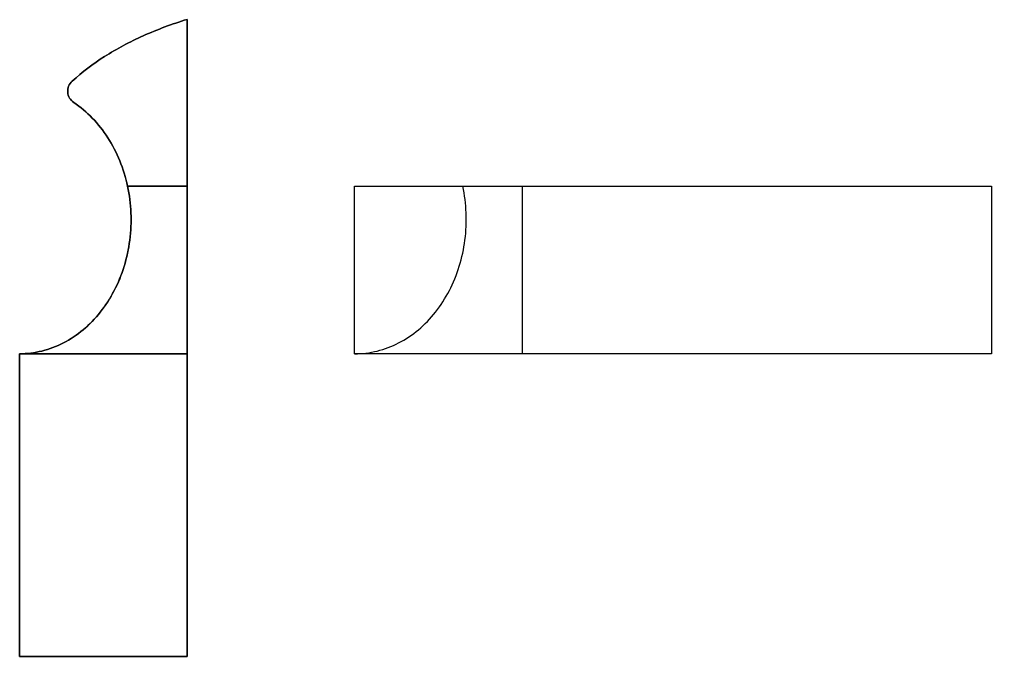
# Model space of a CAD drawing. Extents: x -102 to 188, y -158 to 32.
import ezdxf

# ---------------------------------------------------------------- set-up
doc = ezdxf.new("R2010")
doc.units = 0
doc.layers.add('1', color=7, linetype='CONTINUOUS')

# ---------------------------------------------------------------- blocks, each defined once
blk = doc.blocks.new('*M0')
at = {"layer": '1', "color": 7, "linetype": 'CONTINUOUS'}
for p, q in [((32.24259, 140, 16), (32.24259, 140)), ((32.24259, 140), (50, 140)), ((50, 140), (50, 90)), ((50, 140, 16), (50, 90, 16)), ((50, 140), (50, 140, 16)), ((0, 90, 16), (0, 90)), ((50, 90), (0, 90)), ((50, 90, 16), (50, 90))]:
    blk.add_line(p, q, dxfattribs=at)
blk.add_lwpolyline([(0.000001, 90.000001, 0.060555), (6.700798, 90.8182, 0.058531), (13.127467, 93.239326, 0.055137), (19.017091, 97.16433, 0.051282), (24.128727, 102.43264, 0.047722), (28.253256, 108.828731, 0.044913), (31.221947, 116.090937, 0.04307), (32.913348, 123.922163, 0.042271), (33.258265, 132.002033, 0.042534), (32.242587, 140, 0.042534)], format="xyb", dxfattribs=at)
blk.add_lwpolyline([(0.000001, 90.000001, 0.060555), (6.700798, 90.8182, 0.058531), (13.127467, 93.239326, 0.055137), (19.017091, 97.16433, 0.051282), (24.128727, 102.43264, 0.047722), (28.253256, 108.828731, 0.044913), (31.221947, 116.090937, 0.04307), (32.913348, 123.922163, 0.042271), (33.258265, 132.002033, 0.042534), (32.242587, 140, 0.042534)], format="xyb", dxfattribs=at)
blk = doc.blocks.new('*M1')
at = {"layer": '1', "color": 7, "linetype": 'CONTINUOUS'}
for p, q in [((0, 140, 32), (32.24, 140, 32)), ((0, 90, 32), (0, 140, 32)), ((0, 140), (0, 140, 32)), ((0, 90), (0, 140)), ((0, 140), (190, 140)), ((50, 140, 32), (190, 140, 32)), ((190, 140, 32), (190, 90, 32)), ((190, 140), (190, 90)), ((190, 140), (190, 140, 32)), ((0, 90), (0, 90, 16)), ((190, 90), (0, 90)), ((190, 90, 32), (50, 90, 32)), ((190, 90), (190, 90, 32))]:
    blk.add_line(p, q, dxfattribs=at)
blk = doc.blocks.new('*M2')
at = {"layer": '1', "color": 7, "linetype": 'CONTINUOUS'}
for name, p in [('*M0', (0, 0, 16)), ('*M1', (0, 0))]:
    blk.add_blockref(name, p, dxfattribs=at)
blk = doc.blocks.new('*M3')
at = {"layer": '1', "color": 7, "linetype": 'CONTINUOUS'}
for p, q in [((-70.20296, -17.59188, 12.07053), (-52.44555, -17.59188, 12.07053)), ((-70.20296, -17.59188, -3.92947), (-70.20296, -17.59188, 12.07053)), ((-52.44555, -17.59188, -3.92947), (-70.20296, -17.59188, -3.92947)), ((-52.44555, -67.59188, 12.07053), (-52.44555, -17.59188, 12.07053)), ((-52.44555, -17.59188, 12.07053), (-52.44555, -17.59188, -3.92947)), ((-102.44555, -67.59188, 12.07053), (-102.44555, -67.59188, -3.92947)), ((-52.44555, -67.59188, 12.07053), (-102.44555, -67.59188, 12.07053)), ((-102.44555, -67.59188, -3.92947), (-52.44555, -67.59188, -3.92947)), ((-52.44555, -67.59188, -3.92947), (-52.44555, -67.59188, 12.07053))]:
    blk.add_line(p, q, dxfattribs=at)
at = {"layer": '1', "color": 7, "linetype": 'CONTINUOUS', "extrusion": (0, 0, -1)}
blk.add_lwpolyline([(70.202964, -17.591881, 0.042534), (69.187286, -25.589848, 0.042271), (69.532203, -33.669718, 0.04307), (71.223604, -41.500943, 0.044913), (74.192294, -48.76315, 0.047722), (78.316824, -55.15924, 0.051282), (83.42846, -60.427551, 0.055137), (89.318084, -64.352555, 0.058531), (95.744752, -66.77368, 0.060555), (102.44555, -67.59188, 0.060555)], format="xyb", dxfattribs=at)
blk = doc.blocks.new('*M4')
at = {"layer": '1', "color": 7, "linetype": 'CONTINUOUS'}
for p, q in [((-52.44555, -17.59188, -3.92947), (-52.44555, 32.11063, -3.92947)), ((-52.44555, 32.11063, 28.07053), (-52.44555, 32.11063, -3.92947)), ((-52.44555, 32.11063, 28.07053), (-52.44555, -157.8894, 28.07053)), ((-86.71196, 13.74891, 28.07053), (-86.71196, 13.74891, -3.92947)), ((-86.71196, 13.74891, 28.07053), (-86.71196, 13.74891, -3.92947)), ((-86.22807, 7.34394, 28.07053), (-86.22807, 7.34394, -3.92947)), ((-86.22807, 7.34394, 28.07053), (-86.22807, 7.34394, -3.92947)), ((-102.44555, -67.59188, 28.07053), (-102.44555, -67.59188, 12.07053)), ((-102.44555, -67.59188, -3.92947), (-102.44555, -157.8894, -3.92947)), ((-102.44555, -157.8894, 28.07053), (-102.44555, -67.59188, 28.07053)), ((-52.44555, -157.8894, -3.92947), (-52.44555, -67.59188, -3.92947)), ((-102.44555, -157.8894, -3.92947), (-52.44555, -157.8894, -3.92947)), ((-102.44555, -157.8894, 28.07053), (-102.44555, -157.8894, -3.92947)), ((-52.44555, -157.8894, 28.07053), (-102.44555, -157.8894, 28.07053)), ((-52.44555, -157.8894, 28.07053), (-52.44555, -157.8894, -3.92947))]:
    blk.add_line(p, q, dxfattribs=at)
for points in [[(-52.445548, 32.110634, 0.031518), (-65.508146, 27.222554, 0.035818), (-77.041105, 21.042597, 0.041792), (-86.711963, 13.748914, 0.041792)], [(-102.44555, -67.59188, 0.060533), (-95.747218, -66.774289, 0.058511), (-89.322711, -64.354938, 0.05512), (-83.434659, -60.43273, 0.051268), (-78.323765, -55.168003, 0.047709), (-74.198958, -48.775976, 0.044901), (-71.228859, -41.517953, 0.043058), (-69.534885, -33.690638, 0.042256), (-69.186284, -25.614009, 0.042516), (-70.197307, -17.618234, 0.04383), (-72.526624, -10.030177, 0.046161), (-76.079013, -3.160035, 0.049375), (-80.709254, 2.711344, 0.053153), (-86.228066, 7.343941, 0.053153)]]:
    blk.add_lwpolyline(points, format="xyb", dxfattribs=at)
at = {"layer": '1', "color": 7, "linetype": 'CONTINUOUS', "extrusion": (0, 0, -1)}
for points in [[(86.711963, 13.748914, 0.041792), (77.041105, 21.042597, 0.035818), (65.508146, 27.222554, 0.031518), (52.445548, 32.110634, 0.031518)], [(86.228066, 7.343941, 0.05311), (80.713546, 2.715785, 0.049338), (76.085934, -3.149262, 0.046128), (72.534088, -10.011841, 0.043799), (70.202964, -17.591881, 0.043799)]]:
    blk.add_lwpolyline(points, format="xyb", dxfattribs=at)
blk.add_arc((84.009629, 10.732305, -28.07053), 4.05, 303.21370082, 48.14542027, dxfattribs=at)
at = {"layer": '1', "color": 7, "linetype": 'CONTINUOUS'}
blk.add_arc((-84.009629, 10.732305, -3.92947), 4.05, 131.85457973, 236.78629918, dxfattribs=at)
for p in [(-86.71196, 13.74891, -3.92947), (-86.71196, 13.74891, 28.07053), (-86.22807, 7.34394, -3.92947), (-86.22807, 7.34394, 28.07053)]:
    blk.add_point(p, dxfattribs=at)
blk = doc.blocks.new('*M5')
at = {"layer": '1', "color": 7, "linetype": 'CONTINUOUS'}
for name in ['*M4', '*M3']:
    blk.add_blockref(name, (0, 0), dxfattribs=at)

msp = doc.modelspace()

# ---------------------------------------------------------------- block references
at = {"layer": '1', "color": 7, "linetype": 'CONTINUOUS'}
for name, p in [('*M5', (0, 0)), ('*M2', (-2.44555, -157.59188, -3.92947))]:
    msp.add_blockref(name, p, dxfattribs=at)

doc.saveas('drawing.dxf')
